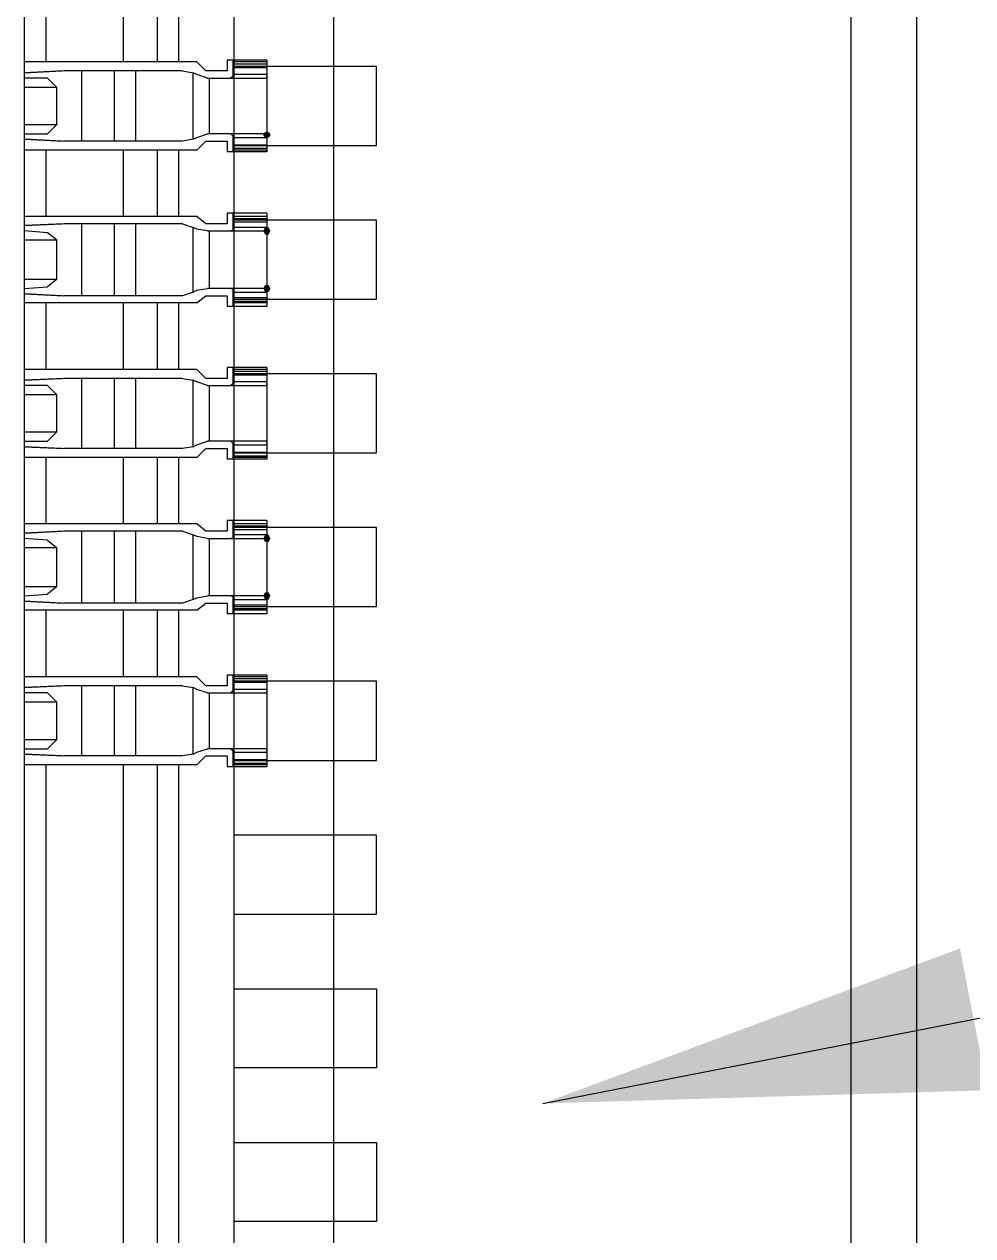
# Model space of a CAD drawing. Header units: millimetres. Extents: x -697 to -103, y -638 to -114.
# Drawn here: x -205.11 to -194.31, y -414.66 to -400.87 of the extents above; entities that cross this region are included whole.
import ezdxf

# ---------------------------------------------------------------- set-up
doc = ezdxf.new("R2010")
doc.units = ezdxf.units.MM
doc.layers.add('NW0322', color=7, linetype='Continuous')
doc.layers.add('標示線', color=3, linetype='Continuous', lineweight=0)
doc.styles.get("Standard").update_dxf_attribs({"font": ''})
doc.styles.get('Standard').set_extended_font_data('SimSun')
doc.dimstyles.new('ISO-25', dxfattribs={"dimtxt": 2.5, "dimasz": 2.5, "dimexe": 1.25, "dimexo": 0.625, "dimtad": 1, "dimtxsty": 'Standard', "dimcen": 2.5, "dimadec": 0, "dimazin": 0, "dimtfac": 1, "dimtmove": 0, "dimatfit": 3, "dimfxl": 1, "dimarcsym": 0})

# ---------------------------------------------------------------- blocks, each defined once
blk = doc.blocks.new('NW0322-A')
at = {"layer": 'NW0322'}
h = blk.add_hatch(color=256, dxfattribs=at)
h.dxf.hatch_style = 2
h.paths.add_polyline_path([(1768.9366, 2188.3405), (1768.9407, 2188.3364), (1768.9488, 2188.3364), (1768.9529, 2188.3405), (1768.9529, 2188.3446), (1768.9488, 2188.3487), (1768.9407, 2188.3487), (1768.9366, 2188.3446)])
h = blk.add_hatch(color=256, dxfattribs=at)
h.dxf.hatch_style = 2
h.paths.add_polyline_path([(1768.9366, 2188.1236), (1768.9407, 2188.1154), (1768.9488, 2188.1154), (1768.9529, 2188.1236), (1768.9488, 2188.1318), (1768.9407, 2188.1318)])
h = blk.add_hatch(color=256, dxfattribs=at)
h.dxf.hatch_style = 2
h.paths.add_polyline_path([(1768.9366, 2187.9926), (1768.9407, 2187.9845), (1768.9488, 2187.9845), (1768.9529, 2187.9926), (1768.9488, 2188.0008), (1768.9407, 2188.0008)])
h = blk.add_hatch(color=256, dxfattribs=at)
h.dxf.hatch_style = 2
h.paths.add_polyline_path([(1768.9366, 2187.4238), (1768.9407, 2187.4156), (1768.9488, 2187.4156), (1768.9529, 2187.4238), (1768.9488, 2187.4319), (1768.9407, 2187.4319)])
h = blk.add_hatch(color=256, dxfattribs=at)
h.dxf.hatch_style = 2
h.paths.add_polyline_path([(1768.9366, 2187.2928), (1768.9407, 2187.2846), (1768.9488, 2187.2846), (1768.9529, 2187.2928), (1768.9488, 2187.301), (1768.9407, 2187.301)])
at = {"layer": 'NW0322', "color": 7}
for p, q in [((1770.2746, 2190.3584), (1770.2746, 2178.7584)), ((1770.4246, 2178.7584), (1770.4246, 2190.3584)), ((1770.4246, 2178.7584), (1770.4246, 2190.3584))]:
    blk.add_line(p, q, dxfattribs=at)
at = {"layer": 'NW0322', "color": 2}
for p, q in [((1768.8696, 2188.9034), (1768.8696, 2180.2134)), ((1769.1946, 2188.4984), (1768.8696, 2188.4984)), ((1769.1946, 2188.3184), (1769.1946, 2188.4984)), ((1768.8696, 2188.3184), (1769.1946, 2188.3184)), ((1769.1946, 2188.1484), (1768.8696, 2188.1484)), ((1769.1946, 2187.9684), (1769.1946, 2188.1484)), ((1768.8696, 2187.9684), (1769.1946, 2187.9684)), ((1769.1946, 2187.7984), (1768.8696, 2187.7984)), ((1769.1946, 2187.6184), (1769.1946, 2187.7984)), ((1768.8696, 2187.6184), (1769.1946, 2187.6184)), ((1769.1946, 2187.4484), (1768.8696, 2187.4484)), ((1769.1946, 2187.2684), (1769.1946, 2187.4484)), ((1768.8696, 2187.2684), (1769.1946, 2187.2684)), ((1769.1946, 2187.0984), (1768.8696, 2187.0984)), ((1769.1946, 2186.9184), (1769.1946, 2187.0984)), ((1768.8696, 2186.9184), (1769.1946, 2186.9184)), ((1769.1946, 2186.7484), (1768.8696, 2186.7484)), ((1769.1946, 2186.5684), (1769.1946, 2186.7484)), ((1768.8696, 2186.5684), (1769.1946, 2186.5684)), ((1768.8696, 2186.3984), (1769.1946, 2186.3984)), ((1769.1946, 2186.3984), (1769.1946, 2186.2184)), ((1769.1946, 2186.2184), (1768.8696, 2186.2184)), ((1768.8696, 2186.0484), (1769.1946, 2186.0484)), ((1769.1946, 2186.0484), (1769.1946, 2185.8684)), ((1769.1946, 2185.8684), (1768.8696, 2185.8684))]:
    blk.add_line(p, q, dxfattribs=at)
at = {"layer": 'NW0322'}
for points in [[(1768.3922, 2188.4838), (1768.4782, 2188.4878)], [(1768.4823, 2188.4878), (1768.3922, 2188.4838)], [(1768.4455, 2188.4715), (1768.3922, 2188.4715)], [(1768.867, 2188.4756), (1768.8629, 2188.4715)], [(1768.9448, 2188.4715), (1768.9448, 2188.4756)], [(1768.3922, 2188.451), (1768.4659, 2188.451)], [(1768.4659, 2188.3651), (1768.3922, 2188.3651)], [(1768.3922, 2188.3446), (1768.4455, 2188.3446)], [(1768.4782, 2188.3282), (1768.3922, 2188.3323)], [(1768.3922, 2188.3323), (1768.4823, 2188.3282)], [(1768.8629, 2188.3446), (1768.867, 2188.3405)], [(1768.3922, 2188.1359), (1768.4782, 2188.14)], [(1768.4823, 2188.14), (1768.3922, 2188.1359)], [(1768.4455, 2188.1195), (1768.3922, 2188.1236)], [(1768.3922, 2188.1031), (1768.4659, 2188.1031)], [(1768.867, 2188.1236), (1768.8629, 2188.1236)], [(1768.4659, 2188.0131), (1768.3922, 2188.0131)], [(1768.3922, 2187.9926), (1768.4455, 2187.9967)], [(1768.8629, 2187.9926), (1768.867, 2187.9926)], [(1768.4782, 2187.9763), (1768.3922, 2187.9804)], [(1768.3922, 2187.9804), (1768.4823, 2187.9763)], [(1768.3922, 2187.7839), (1768.4782, 2187.788)], [(1768.4823, 2187.788), (1768.3922, 2187.7839)], [(1768.4455, 2187.7716), (1768.3922, 2187.7716)], [(1768.867, 2187.7757), (1768.8629, 2187.7716)], [(1768.9448, 2187.7716), (1768.9448, 2187.7757)], [(1768.3922, 2187.7512), (1768.4659, 2187.7512)], [(1768.4659, 2187.6652), (1768.3922, 2187.6652)], [(1768.3922, 2187.6448), (1768.4455, 2187.6448)], [(1768.8629, 2187.6448), (1768.867, 2187.6407)], [(1768.9448, 2187.6407), (1768.9448, 2187.6448)], [(1768.4782, 2187.6284), (1768.3922, 2187.6325)], [(1768.3922, 2187.6325), (1768.4823, 2187.6284)], [(1768.3922, 2187.436), (1768.4782, 2187.4401)], [(1768.4823, 2187.4401), (1768.3922, 2187.436)], [(1768.4455, 2187.4197), (1768.3922, 2187.4238)], [(1768.867, 2187.4238), (1768.8629, 2187.4238)], [(1768.3922, 2187.4033), (1768.4659, 2187.4033)], [(1768.4659, 2187.3133), (1768.3922, 2187.3133)], [(1768.3922, 2187.2928), (1768.4455, 2187.2969)], [(1768.4782, 2187.2764), (1768.3922, 2187.2805)], [(1768.3922, 2187.2805), (1768.4823, 2187.2764)], [(1768.8629, 2187.2928), (1768.867, 2187.2928)], [(1768.3922, 2187.0841), (1768.4782, 2187.0882)], [(1768.4823, 2187.0882), (1768.3922, 2187.0841)], [(1768.4455, 2187.0718), (1768.3922, 2187.0718)], [(1768.867, 2187.0759), (1768.8629, 2187.0718)], [(1768.9448, 2187.0718), (1768.9448, 2187.0759)], [(1768.3922, 2187.0513), (1768.4659, 2187.0513)], [(1768.4659, 2186.9654), (1768.3922, 2186.9654)], [(1768.3922, 2186.9449), (1768.4455, 2186.9449)], [(1768.8629, 2186.9449), (1768.867, 2186.9408)], [(1768.9448, 2186.9408), (1768.9448, 2186.9449)], [(1768.4782, 2186.9285), (1768.3922, 2186.9326)], [(1768.3922, 2186.9326), (1768.4823, 2186.9285)]]:
    blk.add_lwpolyline(points, dxfattribs=at)
for points in [[(1769.0962, 2189.9776), (1769.0962, 2189.9776), (1769.0962, 2179.1372), (1769.0962, 2179.1372)], [(1768.3922, 2188.938), (1768.3922, 2188.938), (1768.3922, 2180.1767), (1768.3922, 2180.1767)], [(1768.4414, 2188.6597), (1768.4414, 2188.6597), (1768.4414, 2188.5083), (1768.4414, 2188.5083)], [(1768.6173, 2188.6597), (1768.6173, 2188.6597), (1768.6173, 2188.5083), (1768.6173, 2188.5083)], [(1768.6951, 2188.6597), (1768.6951, 2188.6597), (1768.6951, 2188.5083), (1768.6951, 2188.5083)], [(1768.7442, 2188.5083), (1768.7442, 2188.5083), (1768.7442, 2188.6597), (1768.7442, 2188.6597)], [(1768.7851, 2188.5083), (1768.7851, 2188.5083), (1768.3922, 2188.5083), (1768.3922, 2188.5083)], [(1768.8056, 2188.4878), (1768.8056, 2188.4878), (1768.7851, 2188.5083), (1768.7851, 2188.5083)], [(1768.9448, 2188.5124), (1768.9448, 2188.5124), (1768.8547, 2188.5124), (1768.8547, 2188.5124)], [(1768.8547, 2188.5124), (1768.8547, 2188.5124), (1768.8547, 2188.4878), (1768.8547, 2188.4878)], [(1768.867, 2188.5124), (1768.867, 2188.5124), (1768.867, 2188.4756), (1768.867, 2188.4756)], [(1768.9448, 2188.5083), (1768.9448, 2188.5083), (1768.867, 2188.5083), (1768.867, 2188.5083)], [(1768.867, 2188.5042), (1768.867, 2188.5042), (1768.9448, 2188.5042), (1768.9448, 2188.5042)], [(1768.867, 2188.496), (1768.867, 2188.496), (1768.9448, 2188.496), (1768.9448, 2188.496)], [(1768.9448, 2188.5124), (1768.9448, 2188.5124), (1768.9448, 2188.3037), (1768.9448, 2188.3037)], [(1768.4455, 2188.4715), (1768.4455, 2188.4715), (1768.4659, 2188.451), (1768.4659, 2188.451)], [(1768.7524, 2188.4878), (1768.7524, 2188.4878), (1768.4823, 2188.4878), (1768.4823, 2188.4878)], [(1768.5232, 2188.3282), (1768.5232, 2188.3282), (1768.5232, 2188.4878), (1768.5232, 2188.4878)], [(1768.5969, 2188.4878), (1768.5969, 2188.4878), (1768.5969, 2188.3282), (1768.5969, 2188.3282)], [(1768.646, 2188.4878), (1768.646, 2188.4878), (1768.646, 2188.3282), (1768.646, 2188.3282)], [(1768.7524, 2188.4878), (1768.7524, 2188.4878), (1768.777, 2188.4838), (1768.777, 2188.4838)], [(1768.7851, 2188.4797), (1768.7851, 2188.4797), (1768.777, 2188.4838), (1768.777, 2188.4838)], [(1768.777, 2188.3323), (1768.777, 2188.3323), (1768.777, 2188.4838), (1768.777, 2188.4838)], [(1768.8097, 2188.4715), (1768.8097, 2188.4715), (1768.7851, 2188.4797), (1768.7851, 2188.4797)], [(1768.8547, 2188.4878), (1768.8547, 2188.4878), (1768.8056, 2188.4878), (1768.8056, 2188.4878)], [(1768.8097, 2188.4715), (1768.8097, 2188.4715), (1768.9448, 2188.4715), (1768.9448, 2188.4715)], [(1768.8138, 2188.4715), (1768.8138, 2188.4715), (1768.8138, 2188.3446), (1768.8138, 2188.3446)], [(1768.9448, 2188.4797), (1768.9448, 2188.4797), (1768.867, 2188.4797), (1768.867, 2188.4797)], [(1768.4659, 2188.451), (1768.4659, 2188.451), (1768.4659, 2188.3651), (1768.4659, 2188.3651)], [(1768.4659, 2188.3651), (1768.4659, 2188.3651), (1768.4455, 2188.3446), (1768.4455, 2188.3446)], [(1768.7524, 2188.3282), (1768.7524, 2188.3282), (1768.4823, 2188.3282), (1768.4823, 2188.3282)], [(1768.777, 2188.3323), (1768.777, 2188.3323), (1768.7524, 2188.3282), (1768.7524, 2188.3282)], [(1768.777, 2188.3323), (1768.777, 2188.3323), (1768.7851, 2188.3364), (1768.7851, 2188.3364)], [(1768.7851, 2188.3364), (1768.7851, 2188.3364), (1768.8097, 2188.3446), (1768.8097, 2188.3446)], [(1768.7851, 2188.3078), (1768.7851, 2188.3078), (1768.8056, 2188.3282), (1768.8056, 2188.3282)], [(1768.8056, 2188.3282), (1768.8056, 2188.3282), (1768.8547, 2188.3282), (1768.8547, 2188.3282)], [(1768.9448, 2188.3446), (1768.9448, 2188.3446), (1768.8097, 2188.3446), (1768.8097, 2188.3446)], [(1768.8547, 2188.3282), (1768.8547, 2188.3282), (1768.8547, 2188.3037), (1768.8547, 2188.3037)], [(1768.867, 2188.3405), (1768.867, 2188.3405), (1768.867, 2188.3037), (1768.867, 2188.3037)], [(1768.867, 2188.3364), (1768.867, 2188.3364), (1768.9448, 2188.3364), (1768.9448, 2188.3364)], [(1768.7851, 2188.3078), (1768.7851, 2188.3078), (1768.3922, 2188.3078), (1768.3922, 2188.3078)], [(1768.4414, 2188.3078), (1768.4414, 2188.3078), (1768.4414, 2188.1563), (1768.4414, 2188.1563)], [(1768.6173, 2188.3078), (1768.6173, 2188.3078), (1768.6173, 2188.1563), (1768.6173, 2188.1563)], [(1768.6951, 2188.3078), (1768.6951, 2188.3078), (1768.6951, 2188.1563), (1768.6951, 2188.1563)], [(1768.7442, 2188.1563), (1768.7442, 2188.1563), (1768.7442, 2188.3078), (1768.7442, 2188.3078)], [(1768.9448, 2188.3037), (1768.9448, 2188.3037), (1768.8547, 2188.3037), (1768.8547, 2188.3037)], [(1768.867, 2188.32), (1768.867, 2188.32), (1768.9448, 2188.32), (1768.9448, 2188.32)], [(1768.867, 2188.3119), (1768.867, 2188.3119), (1768.9448, 2188.3119), (1768.9448, 2188.3119)], [(1768.9448, 2188.3078), (1768.9448, 2188.3078), (1768.867, 2188.3078), (1768.867, 2188.3078)], [(1768.9448, 2188.1645), (1768.9448, 2188.1645), (1768.8547, 2188.1645), (1768.8547, 2188.1645)], [(1768.8547, 2188.1645), (1768.8547, 2188.1645), (1768.8547, 2188.14), (1768.8547, 2188.14)], [(1768.867, 2188.1645), (1768.867, 2188.1645), (1768.867, 2188.1236), (1768.867, 2188.1236)], [(1768.9448, 2188.1645), (1768.9448, 2188.1645), (1768.9448, 2187.9517), (1768.9448, 2187.9517)], [(1768.7851, 2188.1563), (1768.7851, 2188.1563), (1768.3922, 2188.1563), (1768.3922, 2188.1563)], [(1768.7524, 2188.14), (1768.7524, 2188.14), (1768.4823, 2188.14), (1768.4823, 2188.14)], [(1768.5232, 2187.9763), (1768.5232, 2187.9763), (1768.5232, 2188.14), (1768.5232, 2188.14)], [(1768.5969, 2188.14), (1768.5969, 2188.14), (1768.5969, 2187.9763), (1768.5969, 2187.9763)], [(1768.646, 2188.14), (1768.646, 2188.14), (1768.646, 2187.9763), (1768.646, 2187.9763)], [(1768.7524, 2188.14), (1768.7524, 2188.14), (1768.777, 2188.1318), (1768.777, 2188.1318)], [(1768.7851, 2188.1277), (1768.7851, 2188.1277), (1768.777, 2188.1318), (1768.777, 2188.1318)], [(1768.777, 2187.9845), (1768.777, 2187.9845), (1768.777, 2188.1318), (1768.777, 2188.1318)], [(1768.8056, 2188.14), (1768.8056, 2188.14), (1768.7851, 2188.1563), (1768.7851, 2188.1563)], [(1768.8547, 2188.14), (1768.8547, 2188.14), (1768.8056, 2188.14), (1768.8056, 2188.14)], [(1768.9448, 2188.1563), (1768.9448, 2188.1563), (1768.867, 2188.1563), (1768.867, 2188.1563)], [(1768.867, 2188.1522), (1768.867, 2188.1522), (1768.9448, 2188.1522), (1768.9448, 2188.1522)], [(1768.867, 2188.1441), (1768.867, 2188.1441), (1768.9448, 2188.1441), (1768.9448, 2188.1441)], [(1768.9448, 2188.1318), (1768.9448, 2188.1318), (1768.867, 2188.1318), (1768.867, 2188.1318)], [(1768.4659, 2188.1031), (1768.4659, 2188.1031), (1768.4455, 2188.1195), (1768.4455, 2188.1195)], [(1768.4659, 2188.1031), (1768.4659, 2188.1031), (1768.4659, 2188.0131), (1768.4659, 2188.0131)], [(1768.8097, 2188.1236), (1768.8097, 2188.1236), (1768.7851, 2188.1277), (1768.7851, 2188.1277)], [(1768.8097, 2188.1236), (1768.8097, 2188.1236), (1768.9448, 2188.1236), (1768.9448, 2188.1236)], [(1768.8138, 2188.1236), (1768.8138, 2188.1236), (1768.8138, 2187.9926), (1768.8138, 2187.9926)], [(1768.4659, 2188.0131), (1768.4659, 2188.0131), (1768.4455, 2187.9967), (1768.4455, 2187.9967)], [(1768.7851, 2187.9885), (1768.7851, 2187.9885), (1768.8097, 2187.9926), (1768.8097, 2187.9926)], [(1768.9448, 2187.9926), (1768.9448, 2187.9926), (1768.8097, 2187.9926), (1768.8097, 2187.9926)], [(1768.867, 2187.9926), (1768.867, 2187.9926), (1768.867, 2187.9517), (1768.867, 2187.9517)], [(1768.7524, 2187.9763), (1768.7524, 2187.9763), (1768.4823, 2187.9763), (1768.4823, 2187.9763)], [(1768.777, 2187.9845), (1768.777, 2187.9845), (1768.7524, 2187.9763), (1768.7524, 2187.9763)], [(1768.777, 2187.9845), (1768.777, 2187.9845), (1768.7851, 2187.9885), (1768.7851, 2187.9885)], [(1768.7851, 2187.9599), (1768.7851, 2187.9599), (1768.8056, 2187.9763), (1768.8056, 2187.9763)], [(1768.8056, 2187.9763), (1768.8056, 2187.9763), (1768.8547, 2187.9763), (1768.8547, 2187.9763)], [(1768.8547, 2187.9763), (1768.8547, 2187.9763), (1768.8547, 2187.9517), (1768.8547, 2187.9517)], [(1768.867, 2187.9845), (1768.867, 2187.9845), (1768.9448, 2187.9845), (1768.9448, 2187.9845)], [(1768.867, 2187.9722), (1768.867, 2187.9722), (1768.9448, 2187.9722), (1768.9448, 2187.9722)], [(1768.7851, 2187.9599), (1768.7851, 2187.9599), (1768.3922, 2187.9599), (1768.3922, 2187.9599)], [(1768.4414, 2187.9599), (1768.4414, 2187.9599), (1768.4414, 2187.8085), (1768.4414, 2187.8085)], [(1768.6173, 2187.9599), (1768.6173, 2187.9599), (1768.6173, 2187.8085), (1768.6173, 2187.8085)], [(1768.6951, 2187.9599), (1768.6951, 2187.9599), (1768.6951, 2187.8085), (1768.6951, 2187.8085)], [(1768.7442, 2187.8085), (1768.7442, 2187.8085), (1768.7442, 2187.9599), (1768.7442, 2187.9599)], [(1768.9448, 2187.9517), (1768.9448, 2187.9517), (1768.8547, 2187.9517), (1768.8547, 2187.9517)], [(1768.867, 2187.964), (1768.867, 2187.964), (1768.9448, 2187.964), (1768.9448, 2187.964)], [(1768.9448, 2187.9599), (1768.9448, 2187.9599), (1768.867, 2187.9599), (1768.867, 2187.9599)], [(1768.7851, 2187.8085), (1768.7851, 2187.8085), (1768.3922, 2187.8085), (1768.3922, 2187.8085)], [(1768.8056, 2187.788), (1768.8056, 2187.788), (1768.7851, 2187.8085), (1768.7851, 2187.8085)], [(1768.9448, 2187.8126), (1768.9448, 2187.8126), (1768.8547, 2187.8126), (1768.8547, 2187.8126)], [(1768.8547, 2187.8126), (1768.8547, 2187.8126), (1768.8547, 2187.788), (1768.8547, 2187.788)], [(1768.867, 2187.8126), (1768.867, 2187.8126), (1768.867, 2187.7757), (1768.867, 2187.7757)], [(1768.9448, 2187.8085), (1768.9448, 2187.8085), (1768.867, 2187.8085), (1768.867, 2187.8085)], [(1768.867, 2187.8044), (1768.867, 2187.8044), (1768.9448, 2187.8044), (1768.9448, 2187.8044)], [(1768.9448, 2187.8126), (1768.9448, 2187.8126), (1768.9448, 2187.6038), (1768.9448, 2187.6038)], [(1768.4455, 2187.7716), (1768.4455, 2187.7716), (1768.4659, 2187.7512), (1768.4659, 2187.7512)], [(1768.7524, 2187.788), (1768.7524, 2187.788), (1768.4823, 2187.788), (1768.4823, 2187.788)], [(1768.5232, 2187.6284), (1768.5232, 2187.6284), (1768.5232, 2187.788), (1768.5232, 2187.788)], [(1768.5969, 2187.788), (1768.5969, 2187.788), (1768.5969, 2187.6284), (1768.5969, 2187.6284)], [(1768.646, 2187.788), (1768.646, 2187.788), (1768.646, 2187.6284), (1768.646, 2187.6284)], [(1768.7524, 2187.788), (1768.7524, 2187.788), (1768.777, 2187.7839), (1768.777, 2187.7839)], [(1768.7851, 2187.7798), (1768.7851, 2187.7798), (1768.777, 2187.7839), (1768.777, 2187.7839)], [(1768.777, 2187.6325), (1768.777, 2187.6325), (1768.777, 2187.7839), (1768.777, 2187.7839)], [(1768.8097, 2187.7716), (1768.8097, 2187.7716), (1768.7851, 2187.7798), (1768.7851, 2187.7798)], [(1768.8547, 2187.788), (1768.8547, 2187.788), (1768.8056, 2187.788), (1768.8056, 2187.788)], [(1768.8097, 2187.7716), (1768.8097, 2187.7716), (1768.9448, 2187.7716), (1768.9448, 2187.7716)], [(1768.8138, 2187.7716), (1768.8138, 2187.7716), (1768.8138, 2187.6448), (1768.8138, 2187.6448)], [(1768.867, 2187.7962), (1768.867, 2187.7962), (1768.9448, 2187.7962), (1768.9448, 2187.7962)], [(1768.9448, 2187.7798), (1768.9448, 2187.7798), (1768.867, 2187.7798), (1768.867, 2187.7798)], [(1768.4659, 2187.7512), (1768.4659, 2187.7512), (1768.4659, 2187.6652), (1768.4659, 2187.6652)], [(1768.4659, 2187.6652), (1768.4659, 2187.6652), (1768.4455, 2187.6448), (1768.4455, 2187.6448)], [(1768.777, 2187.6325), (1768.777, 2187.6325), (1768.7851, 2187.6366), (1768.7851, 2187.6366)], [(1768.7851, 2187.6366), (1768.7851, 2187.6366), (1768.8097, 2187.6448), (1768.8097, 2187.6448)], [(1768.9448, 2187.6448), (1768.9448, 2187.6448), (1768.8097, 2187.6448), (1768.8097, 2187.6448)], [(1768.867, 2187.6407), (1768.867, 2187.6407), (1768.867, 2187.6038), (1768.867, 2187.6038)], [(1768.867, 2187.6366), (1768.867, 2187.6366), (1768.9448, 2187.6366), (1768.9448, 2187.6366)], [(1768.7851, 2187.6079), (1768.7851, 2187.6079), (1768.3922, 2187.6079), (1768.3922, 2187.6079)], [(1768.4414, 2187.6079), (1768.4414, 2187.6079), (1768.4414, 2187.4565), (1768.4414, 2187.4565)], [(1768.7524, 2187.6284), (1768.7524, 2187.6284), (1768.4823, 2187.6284), (1768.4823, 2187.6284)], [(1768.6173, 2187.6079), (1768.6173, 2187.6079), (1768.6173, 2187.4565), (1768.6173, 2187.4565)], [(1768.6951, 2187.6079), (1768.6951, 2187.6079), (1768.6951, 2187.4565), (1768.6951, 2187.4565)], [(1768.7442, 2187.4565), (1768.7442, 2187.4565), (1768.7442, 2187.6079), (1768.7442, 2187.6079)], [(1768.777, 2187.6325), (1768.777, 2187.6325), (1768.7524, 2187.6284), (1768.7524, 2187.6284)], [(1768.7851, 2187.6079), (1768.7851, 2187.6079), (1768.8056, 2187.6284), (1768.8056, 2187.6284)], [(1768.8056, 2187.6284), (1768.8056, 2187.6284), (1768.8547, 2187.6284), (1768.8547, 2187.6284)], [(1768.8547, 2187.6284), (1768.8547, 2187.6284), (1768.8547, 2187.6038), (1768.8547, 2187.6038)], [(1768.867, 2187.6202), (1768.867, 2187.6202), (1768.9448, 2187.6202), (1768.9448, 2187.6202)], [(1768.867, 2187.612), (1768.867, 2187.612), (1768.9448, 2187.612), (1768.9448, 2187.612)], [(1768.9448, 2187.6079), (1768.9448, 2187.6079), (1768.867, 2187.6079), (1768.867, 2187.6079)], [(1768.9448, 2187.6038), (1768.9448, 2187.6038), (1768.8547, 2187.6038), (1768.8547, 2187.6038)], [(1768.7851, 2187.4565), (1768.7851, 2187.4565), (1768.3922, 2187.4565), (1768.3922, 2187.4565)], [(1768.8056, 2187.4401), (1768.8056, 2187.4401), (1768.7851, 2187.4565), (1768.7851, 2187.4565)], [(1768.8547, 2187.4647), (1768.8547, 2187.4647), (1768.8547, 2187.4401), (1768.8547, 2187.4401)], [(1768.9448, 2187.4647), (1768.9448, 2187.4647), (1768.8547, 2187.4647), (1768.8547, 2187.4647)], [(1768.867, 2187.4647), (1768.867, 2187.4647), (1768.867, 2187.4238), (1768.867, 2187.4238)], [(1768.9448, 2187.4565), (1768.9448, 2187.4565), (1768.867, 2187.4565), (1768.867, 2187.4565)], [(1768.867, 2187.4524), (1768.867, 2187.4524), (1768.9448, 2187.4524), (1768.9448, 2187.4524)], [(1768.867, 2187.4442), (1768.867, 2187.4442), (1768.9448, 2187.4442), (1768.9448, 2187.4442)], [(1768.9448, 2187.4647), (1768.9448, 2187.4647), (1768.9448, 2187.2519), (1768.9448, 2187.2519)], [(1768.4455, 2187.4197), (1768.4455, 2187.4197), (1768.4659, 2187.4033), (1768.4659, 2187.4033)], [(1768.7524, 2187.4401), (1768.7524, 2187.4401), (1768.4823, 2187.4401), (1768.4823, 2187.4401)], [(1768.5232, 2187.2764), (1768.5232, 2187.2764), (1768.5232, 2187.4401), (1768.5232, 2187.4401)], [(1768.5969, 2187.4401), (1768.5969, 2187.4401), (1768.5969, 2187.2764), (1768.5969, 2187.2764)], [(1768.646, 2187.4401), (1768.646, 2187.4401), (1768.646, 2187.2764), (1768.646, 2187.2764)], [(1768.7524, 2187.4401), (1768.7524, 2187.4401), (1768.777, 2187.4319), (1768.777, 2187.4319)], [(1768.7851, 2187.4279), (1768.7851, 2187.4279), (1768.777, 2187.4319), (1768.777, 2187.4319)], [(1768.777, 2187.2846), (1768.777, 2187.2846), (1768.777, 2187.4319), (1768.777, 2187.4319)], [(1768.8097, 2187.4238), (1768.8097, 2187.4238), (1768.7851, 2187.4279), (1768.7851, 2187.4279)], [(1768.8547, 2187.4401), (1768.8547, 2187.4401), (1768.8056, 2187.4401), (1768.8056, 2187.4401)], [(1768.8097, 2187.4238), (1768.8097, 2187.4238), (1768.9448, 2187.4238), (1768.9448, 2187.4238)], [(1768.8138, 2187.4238), (1768.8138, 2187.4238), (1768.8138, 2187.2928), (1768.8138, 2187.2928)], [(1768.9448, 2187.4319), (1768.9448, 2187.4319), (1768.867, 2187.4319), (1768.867, 2187.4319)], [(1768.4659, 2187.4033), (1768.4659, 2187.4033), (1768.4659, 2187.3133), (1768.4659, 2187.3133)], [(1768.4659, 2187.3133), (1768.4659, 2187.3133), (1768.4455, 2187.2969), (1768.4455, 2187.2969)], [(1768.7524, 2187.2764), (1768.7524, 2187.2764), (1768.4823, 2187.2764), (1768.4823, 2187.2764)], [(1768.777, 2187.2846), (1768.777, 2187.2846), (1768.7524, 2187.2764), (1768.7524, 2187.2764)], [(1768.777, 2187.2846), (1768.777, 2187.2846), (1768.7851, 2187.2887), (1768.7851, 2187.2887)], [(1768.7851, 2187.2887), (1768.7851, 2187.2887), (1768.8097, 2187.2928), (1768.8097, 2187.2928)], [(1768.7851, 2187.2601), (1768.7851, 2187.2601), (1768.8056, 2187.2764), (1768.8056, 2187.2764)], [(1768.8056, 2187.2764), (1768.8056, 2187.2764), (1768.8547, 2187.2764), (1768.8547, 2187.2764)], [(1768.9448, 2187.2928), (1768.9448, 2187.2928), (1768.8097, 2187.2928), (1768.8097, 2187.2928)], [(1768.8547, 2187.2764), (1768.8547, 2187.2764), (1768.8547, 2187.2519), (1768.8547, 2187.2519)], [(1768.867, 2187.2928), (1768.867, 2187.2928), (1768.867, 2187.2519), (1768.867, 2187.2519)], [(1768.867, 2187.2846), (1768.867, 2187.2846), (1768.9448, 2187.2846), (1768.9448, 2187.2846)], [(1768.7851, 2187.2601), (1768.7851, 2187.2601), (1768.3922, 2187.2601), (1768.3922, 2187.2601)], [(1768.4414, 2187.2601), (1768.4414, 2187.2601), (1768.4414, 2187.1086), (1768.4414, 2187.1086)], [(1768.6173, 2187.2601), (1768.6173, 2187.2601), (1768.6173, 2187.1086), (1768.6173, 2187.1086)], [(1768.6951, 2187.2601), (1768.6951, 2187.2601), (1768.6951, 2187.1086), (1768.6951, 2187.1086)], [(1768.7442, 2187.1086), (1768.7442, 2187.1086), (1768.7442, 2187.2601), (1768.7442, 2187.2601)], [(1768.9448, 2187.2519), (1768.9448, 2187.2519), (1768.8547, 2187.2519), (1768.8547, 2187.2519)], [(1768.867, 2187.2723), (1768.867, 2187.2723), (1768.9448, 2187.2723), (1768.9448, 2187.2723)], [(1768.867, 2187.2641), (1768.867, 2187.2641), (1768.9448, 2187.2641), (1768.9448, 2187.2641)], [(1768.9448, 2187.2601), (1768.9448, 2187.2601), (1768.867, 2187.2601), (1768.867, 2187.2601)], [(1768.8547, 2187.1127), (1768.8547, 2187.1127), (1768.8547, 2187.0882), (1768.8547, 2187.0882)], [(1768.9448, 2187.1127), (1768.9448, 2187.1127), (1768.8547, 2187.1127), (1768.8547, 2187.1127)], [(1768.867, 2187.1127), (1768.867, 2187.1127), (1768.867, 2187.0759), (1768.867, 2187.0759)], [(1768.9448, 2187.1127), (1768.9448, 2187.1127), (1768.9448, 2186.904), (1768.9448, 2186.904)], [(1768.7851, 2187.1086), (1768.7851, 2187.1086), (1768.3922, 2187.1086), (1768.3922, 2187.1086)], [(1768.7524, 2187.0882), (1768.7524, 2187.0882), (1768.4823, 2187.0882), (1768.4823, 2187.0882)], [(1768.5232, 2186.9285), (1768.5232, 2186.9285), (1768.5232, 2187.0882), (1768.5232, 2187.0882)], [(1768.5969, 2187.0882), (1768.5969, 2187.0882), (1768.5969, 2186.9285), (1768.5969, 2186.9285)], [(1768.646, 2187.0882), (1768.646, 2187.0882), (1768.646, 2186.9285), (1768.646, 2186.9285)], [(1768.7524, 2187.0882), (1768.7524, 2187.0882), (1768.777, 2187.0841), (1768.777, 2187.0841)], [(1768.777, 2186.9326), (1768.777, 2186.9326), (1768.777, 2187.0841), (1768.777, 2187.0841)], [(1768.7851, 2187.08), (1768.7851, 2187.08), (1768.777, 2187.0841), (1768.777, 2187.0841)], [(1768.8056, 2187.0882), (1768.8056, 2187.0882), (1768.7851, 2187.1086), (1768.7851, 2187.1086)], [(1768.8547, 2187.0882), (1768.8547, 2187.0882), (1768.8056, 2187.0882), (1768.8056, 2187.0882)], [(1768.9448, 2187.1086), (1768.9448, 2187.1086), (1768.867, 2187.1086), (1768.867, 2187.1086)], [(1768.867, 2187.1045), (1768.867, 2187.1045), (1768.9448, 2187.1045), (1768.9448, 2187.1045)], [(1768.867, 2187.0963), (1768.867, 2187.0963), (1768.9448, 2187.0963), (1768.9448, 2187.0963)], [(1768.4455, 2187.0718), (1768.4455, 2187.0718), (1768.4659, 2187.0513), (1768.4659, 2187.0513)], [(1768.8097, 2187.0718), (1768.8097, 2187.0718), (1768.7851, 2187.08), (1768.7851, 2187.08)], [(1768.8097, 2187.0718), (1768.8097, 2187.0718), (1768.9448, 2187.0718), (1768.9448, 2187.0718)], [(1768.8138, 2187.0718), (1768.8138, 2187.0718), (1768.8138, 2186.9449), (1768.8138, 2186.9449)], [(1768.9448, 2187.08), (1768.9448, 2187.08), (1768.867, 2187.08), (1768.867, 2187.08)], [(1768.4659, 2187.0513), (1768.4659, 2187.0513), (1768.4659, 2186.9654), (1768.4659, 2186.9654)], [(1768.4659, 2186.9654), (1768.4659, 2186.9654), (1768.4455, 2186.9449), (1768.4455, 2186.9449)], [(1768.7851, 2186.9367), (1768.7851, 2186.9367), (1768.8097, 2186.9449), (1768.8097, 2186.9449)], [(1768.9448, 2186.9449), (1768.9448, 2186.9449), (1768.8097, 2186.9449), (1768.8097, 2186.9449)], [(1768.7524, 2186.9285), (1768.7524, 2186.9285), (1768.4823, 2186.9285), (1768.4823, 2186.9285)], [(1768.777, 2186.9326), (1768.777, 2186.9326), (1768.7524, 2186.9285), (1768.7524, 2186.9285)], [(1768.777, 2186.9326), (1768.777, 2186.9326), (1768.7851, 2186.9367), (1768.7851, 2186.9367)], [(1768.7851, 2186.9081), (1768.7851, 2186.9081), (1768.8056, 2186.9285), (1768.8056, 2186.9285)], [(1768.8056, 2186.9285), (1768.8056, 2186.9285), (1768.8547, 2186.9285), (1768.8547, 2186.9285)], [(1768.8547, 2186.9285), (1768.8547, 2186.9285), (1768.8547, 2186.904), (1768.8547, 2186.904)], [(1768.867, 2186.9408), (1768.867, 2186.9408), (1768.867, 2186.904), (1768.867, 2186.904)], [(1768.867, 2186.9367), (1768.867, 2186.9367), (1768.9448, 2186.9367), (1768.9448, 2186.9367)], [(1768.867, 2186.9204), (1768.867, 2186.9204), (1768.9448, 2186.9204), (1768.9448, 2186.9204)], [(1768.7851, 2186.9081), (1768.7851, 2186.9081), (1768.3922, 2186.9081), (1768.3922, 2186.9081)], [(1768.4414, 2186.9081), (1768.4414, 2186.9081), (1768.4414, 2182.2067), (1768.4414, 2182.2067)], [(1768.6173, 2186.9081), (1768.6173, 2186.9081), (1768.6173, 2182.2067), (1768.6173, 2182.2067)], [(1768.6951, 2186.9081), (1768.6951, 2186.9081), (1768.6951, 2182.2067), (1768.6951, 2182.2067)], [(1768.7442, 2182.2067), (1768.7442, 2182.2067), (1768.7442, 2186.9081), (1768.7442, 2186.9081)], [(1768.9448, 2186.904), (1768.9448, 2186.904), (1768.8547, 2186.904), (1768.8547, 2186.904)], [(1768.867, 2186.9122), (1768.867, 2186.9122), (1768.9448, 2186.9122), (1768.9448, 2186.9122)], [(1768.9448, 2186.9081), (1768.9448, 2186.9081), (1768.867, 2186.9081), (1768.867, 2186.9081)]]:
    blk.add_open_spline(points, degree=3, dxfattribs=at)

msp = doc.modelspace()

# ---------------------------------------------------------------- block references
at = {"layer": 'NW0322', "xscale": 5, "yscale": 5, "zscale": 5}
msp.add_blockref('NW0322-A', (-9047.074, -11343.839), dxfattribs=at)

# ---------------------------------------------------------------- leaders
at = {"layer": '標示線', "annotation_type": 0, "has_hookline": 1, "hookline_direction": 0, "text_width": 18.944}
msp.add_leader([(-199.209, -413.153), (-149.899, -403.526)], dimstyle='ISO-25', override={"dimasz": 5}, dxfattribs=at)

doc.saveas('drawing.dxf')
